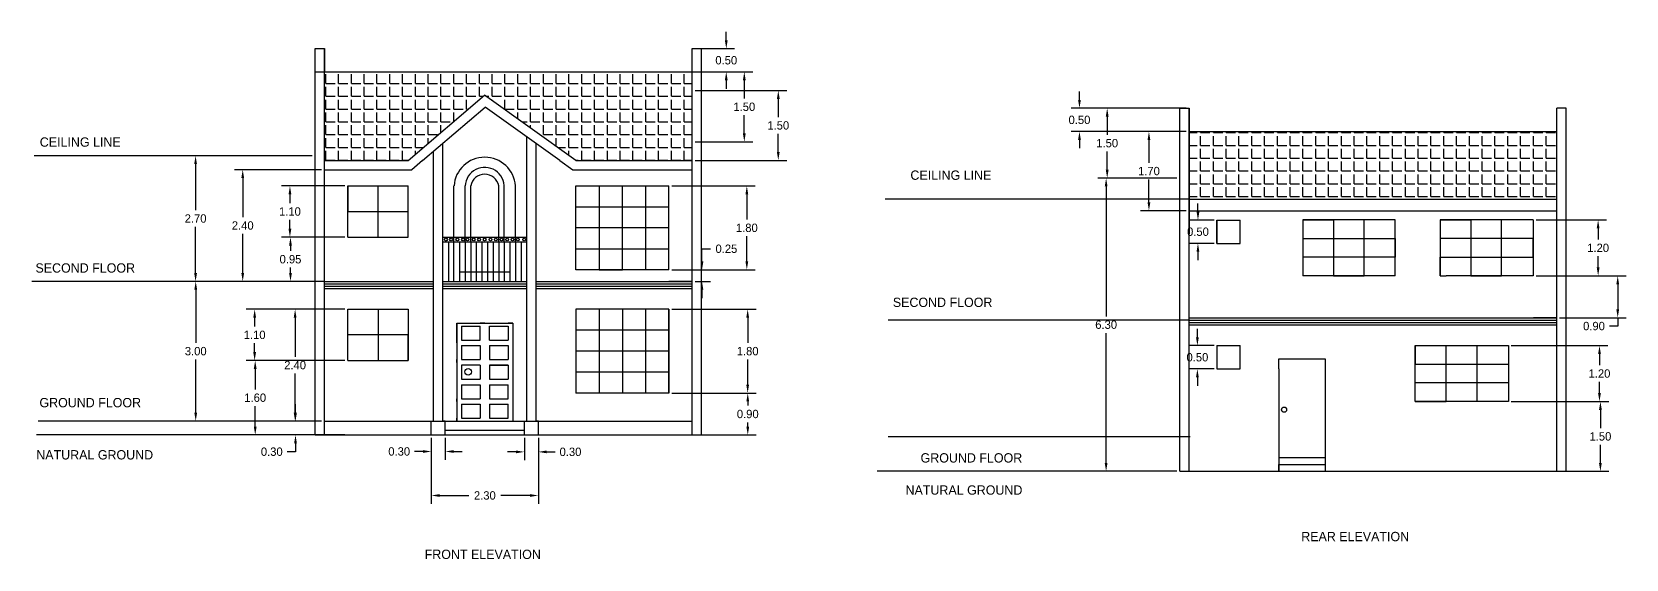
# Model space of a CAD drawing. Header units: inches. Extents: x -213 to -74, y -39 to -11.
# Drawn here: x -107.86 to -73.6, y -26.76 to -15.44 of the extents above; entities that cross this region are included whole.
import ezdxf

# ---------------------------------------------------------------- set-up
doc = ezdxf.new("R2010")
doc.units = ezdxf.units.IN
doc.header["$MEASUREMENT"] = 0
doc.dimstyles.get("Standard").update_dxf_attribs({"dimtxt": 0.18, "dimasz": 0.18, "dimexe": 0.18, "dimexo": 0.0625, "dimgap": 0.09, "dimtad": 0, "dimtih": 1, "dimtoh": 1, "dimzin": 0, "dimdsep": 46, "dimtxsty": 'Standard', "dimcen": 0.09, "dimclre": 3, "dimadec": 0, "dimazin": 0, "dimtfac": 1, "dimtofl": 0, "dimtmove": 0, "dimatfit": 3, "dimfxl": 1, "dimtolj": 1, "dimtzin": 0, "dimarcsym": 0})

# ---------------------------------------------------------------- blocks, each defined once
blk = doc.blocks.new('*D39')
at = {"color": 0, "lineweight": -2, "transparency": 16777216}
for p, q in [((-102.194, -23.617), (-102.194, -23.437)), ((-102.194, -24.277), (-102.194, -24.457)), ((-102.194, -24.457), (-102.374, -24.457))]:
    blk.add_line(p, q, dxfattribs=at)
at = {"color": 3, "lineweight": -2, "transparency": 16777216}
for p, q in [((-101.634, -23.797), (-102.374, -23.797)), ((-101.834, -24.097), (-102.374, -24.097))]:
    blk.add_line(p, q, dxfattribs=at)
at = {"color": 0, "transparency": 16777216}
for points in [[(-102.224, -23.617), (-102.164, -23.617), (-102.194, -23.797)], [(-102.224, -24.277), (-102.164, -24.277), (-102.194, -24.097)]]:
    blk.add_solid(points, dxfattribs=at)
at = {"layer": 'Defpoints', "color": 0, "transparency": 16777216}
for p in [(-101.571, -23.797), (-102.194, -24.097), (-101.771, -24.097)]:
    blk.add_point(p, dxfattribs=at)
at = {"color": 0, "transparency": 16777216, "insert": (-102.704, -24.457), "char_height": 0.18, "attachment_point": 5}
blk.add_mtext('\\A1;0.30', dxfattribs=at)
blk = doc.blocks.new('*D40')
at = {"color": 3, "lineweight": -2, "transparency": 16777216}
for p, q in [((-101.834, -20.797), (-104.518, -20.797)), ((-101.634, -23.797), (-104.518, -23.797))]:
    blk.add_line(p, q, dxfattribs=at)
at = {"color": 0, "lineweight": -2, "transparency": 16777216}
for p, q in [((-104.338, -20.977), (-104.338, -22.117)), ((-104.338, -23.617), (-104.338, -22.477))]:
    blk.add_line(p, q, dxfattribs=at)
at = {"color": 0, "transparency": 16777216}
for points in [[(-104.368, -20.977), (-104.308, -20.977), (-104.338, -20.797)], [(-104.368, -23.617), (-104.308, -23.617), (-104.338, -23.797)]]:
    blk.add_solid(points, dxfattribs=at)
at = {"layer": 'Defpoints', "color": 0, "transparency": 16777216}
for p in [(-101.771, -20.797), (-104.338, -23.797), (-101.571, -23.797)]:
    blk.add_point(p, dxfattribs=at)
at = {"color": 0, "transparency": 16777216, "insert": (-104.338, -22.297), "char_height": 0.18, "attachment_point": 5}
blk.add_mtext('\\A1;3.00', dxfattribs=at)
blk = doc.blocks.new('*D41')
at = {"color": 3, "lineweight": -2, "transparency": 16777216}
for p, q in [((-101.834, -18.097), (-104.521, -18.097)), ((-101.834, -20.797), (-104.521, -20.797))]:
    blk.add_line(p, q, dxfattribs=at)
at = {"color": 0, "lineweight": -2, "transparency": 16777216}
for p, q in [((-104.341, -18.277), (-104.341, -19.267)), ((-104.341, -20.617), (-104.341, -19.627))]:
    blk.add_line(p, q, dxfattribs=at)
at = {"color": 0, "transparency": 16777216}
for points in [[(-104.371, -18.277), (-104.311, -18.277), (-104.341, -18.097)], [(-104.371, -20.617), (-104.311, -20.617), (-104.341, -20.797)]]:
    blk.add_solid(points, dxfattribs=at)
at = {"layer": 'Defpoints', "color": 0, "transparency": 16777216}
for p in [(-104.341, -18.097), (-101.771, -18.097), (-101.771, -20.797)]:
    blk.add_point(p, dxfattribs=at)
at = {"color": 0, "transparency": 16777216, "insert": (-104.341, -19.447), "char_height": 0.18, "attachment_point": 5}
blk.add_mtext('\\A1;2.70', dxfattribs=at)
blk = doc.blocks.new('*D42')
at = {"color": 3, "lineweight": -2, "transparency": 16777216}
for p, q in [((-101.634, -18.397), (-103.508, -18.397)), ((-101.634, -20.797), (-103.508, -20.797))]:
    blk.add_line(p, q, dxfattribs=at)
at = {"color": 0, "lineweight": -2, "transparency": 16777216}
for p, q in [((-103.328, -18.577), (-103.328, -19.417)), ((-103.328, -20.617), (-103.328, -19.777))]:
    blk.add_line(p, q, dxfattribs=at)
at = {"color": 0, "transparency": 16777216}
for points in [[(-103.358, -18.577), (-103.298, -18.577), (-103.328, -18.397)], [(-103.358, -20.617), (-103.298, -20.617), (-103.328, -20.797)]]:
    blk.add_solid(points, dxfattribs=at)
at = {"layer": 'Defpoints', "color": 0, "transparency": 16777216}
for p in [(-101.571, -18.397), (-103.328, -20.797), (-101.571, -20.797)]:
    blk.add_point(p, dxfattribs=at)
at = {"color": 0, "transparency": 16777216, "insert": (-103.328, -19.597), "char_height": 0.18, "attachment_point": 5}
blk.add_mtext('\\A1;2.40', dxfattribs=at)
blk = doc.blocks.new('*D43')
at = {"color": 3, "lineweight": -2, "transparency": 16777216}
for p, q in [((-101.134, -18.747), (-102.494, -18.747)), ((-101.134, -19.847), (-102.494, -19.847))]:
    blk.add_line(p, q, dxfattribs=at)
at = {"color": 0, "lineweight": -2, "transparency": 16777216}
for p, q in [((-102.314, -18.927), (-102.314, -19.117)), ((-102.314, -19.667), (-102.314, -19.477))]:
    blk.add_line(p, q, dxfattribs=at)
at = {"color": 0, "transparency": 16777216}
for points in [[(-102.344, -18.927), (-102.284, -18.927), (-102.314, -18.747)], [(-102.344, -19.667), (-102.284, -19.667), (-102.314, -19.847)]]:
    blk.add_solid(points, dxfattribs=at)
at = {"layer": 'Defpoints', "color": 0, "transparency": 16777216}
for p in [(-101.071, -18.747), (-102.314, -19.847), (-101.071, -19.847)]:
    blk.add_point(p, dxfattribs=at)
at = {"color": 0, "transparency": 16777216, "insert": (-102.314, -19.297), "char_height": 0.18, "attachment_point": 5}
blk.add_mtext('\\A1;1.10', dxfattribs=at)
blk = doc.blocks.new('*D44')
at = {"color": 3, "lineweight": -2, "transparency": 16777216}
for p, q in [((-101.634, -19.847), (-102.482, -19.847)), ((-101.634, -20.797), (-102.482, -20.797))]:
    blk.add_line(p, q, dxfattribs=at)
at = {"color": 0, "lineweight": -2, "transparency": 16777216}
for p, q in [((-102.302, -20.027), (-102.302, -20.142)), ((-102.302, -20.617), (-102.302, -20.502))]:
    blk.add_line(p, q, dxfattribs=at)
at = {"color": 0, "transparency": 16777216}
for points in [[(-102.332, -20.027), (-102.272, -20.027), (-102.302, -19.847)], [(-102.332, -20.617), (-102.272, -20.617), (-102.302, -20.797)]]:
    blk.add_solid(points, dxfattribs=at)
at = {"layer": 'Defpoints', "color": 0, "transparency": 16777216}
for p in [(-101.571, -19.847), (-102.302, -20.797), (-101.571, -20.797)]:
    blk.add_point(p, dxfattribs=at)
at = {"color": 0, "transparency": 16777216, "insert": (-102.302, -20.322), "char_height": 0.18, "attachment_point": 5}
blk.add_mtext('\\A1;0.95', dxfattribs=at)
blk = doc.blocks.new('*D45')
at = {"color": 3, "lineweight": -2, "transparency": 16777216}
for p, q in [((-101.834, -21.397), (-102.383, -21.397)), ((-101.634, -23.797), (-102.383, -23.797))]:
    blk.add_line(p, q, dxfattribs=at)
at = {"color": 0, "lineweight": -2, "transparency": 16777216}
for p, q in [((-102.203, -21.577), (-102.203, -22.417)), ((-102.203, -23.617), (-102.203, -22.777))]:
    blk.add_line(p, q, dxfattribs=at)
at = {"color": 0, "transparency": 16777216}
for points in [[(-102.233, -21.577), (-102.173, -21.577), (-102.203, -21.397)], [(-102.233, -23.617), (-102.173, -23.617), (-102.203, -23.797)]]:
    blk.add_solid(points, dxfattribs=at)
at = {"layer": 'Defpoints', "color": 0, "transparency": 16777216}
for p in [(-102.203, -21.397), (-101.771, -21.397), (-101.571, -23.797)]:
    blk.add_point(p, dxfattribs=at)
at = {"color": 0, "transparency": 16777216, "insert": (-102.203, -22.597), "char_height": 0.18, "attachment_point": 5}
blk.add_mtext('\\A1;2.40', dxfattribs=at)
blk = doc.blocks.new('*D46')
at = {"color": 3, "lineweight": -2, "transparency": 16777216}
for p, q in [((-101.134, -21.397), (-103.252, -21.397)), ((-101.134, -22.497), (-103.252, -22.497))]:
    blk.add_line(p, q, dxfattribs=at)
at = {"color": 0, "lineweight": -2, "transparency": 16777216}
for p, q in [((-103.072, -21.577), (-103.072, -21.767)), ((-103.072, -22.317), (-103.072, -22.127))]:
    blk.add_line(p, q, dxfattribs=at)
at = {"color": 0, "transparency": 16777216}
for points in [[(-103.102, -21.577), (-103.042, -21.577), (-103.072, -21.397)], [(-103.102, -22.317), (-103.042, -22.317), (-103.072, -22.497)]]:
    blk.add_solid(points, dxfattribs=at)
at = {"layer": 'Defpoints', "color": 0, "transparency": 16777216}
for p in [(-101.071, -21.397), (-103.072, -22.497), (-101.071, -22.497)]:
    blk.add_point(p, dxfattribs=at)
at = {"color": 0, "transparency": 16777216, "insert": (-103.072, -21.947), "char_height": 0.18, "attachment_point": 5}
blk.add_mtext('\\A1;1.10', dxfattribs=at)
blk = doc.blocks.new('*D47')
at = {"color": 3, "lineweight": -2, "transparency": 16777216}
for p, q in [((-101.134, -22.497), (-103.24, -22.497)), ((-101.134, -24.097), (-103.24, -24.097))]:
    blk.add_line(p, q, dxfattribs=at)
at = {"color": 0, "lineweight": -2, "transparency": 16777216}
for p, q in [((-103.06, -22.677), (-103.06, -23.117)), ((-103.06, -23.917), (-103.06, -23.477))]:
    blk.add_line(p, q, dxfattribs=at)
at = {"color": 0, "transparency": 16777216}
for points in [[(-103.09, -22.677), (-103.03, -22.677), (-103.06, -22.497)], [(-103.09, -23.917), (-103.03, -23.917), (-103.06, -24.097)]]:
    blk.add_solid(points, dxfattribs=at)
at = {"layer": 'Defpoints', "color": 0, "transparency": 16777216}
for p in [(-101.071, -22.497), (-103.06, -24.097), (-101.071, -24.097)]:
    blk.add_point(p, dxfattribs=at)
at = {"color": 0, "transparency": 16777216, "insert": (-103.06, -23.297), "char_height": 0.18, "attachment_point": 5}
blk.add_mtext('\\A1;1.60', dxfattribs=at)
blk = doc.blocks.new('*D48')
at = {"color": 3, "lineweight": -2, "transparency": 16777216}
for p, q in [((-99.276, -24.159), (-99.276, -25.577)), ((-96.976, -24.159), (-96.976, -25.577))]:
    blk.add_line(p, q, dxfattribs=at)
at = {"color": 0, "lineweight": -2, "transparency": 16777216}
for p, q in [((-99.096, -25.397), (-98.471, -25.397)), ((-97.156, -25.397), (-97.781, -25.397))]:
    blk.add_line(p, q, dxfattribs=at)
at = {"color": 0, "transparency": 16777216}
for points in [[(-99.096, -25.367), (-99.096, -25.427), (-99.276, -25.397)], [(-97.156, -25.367), (-97.156, -25.427), (-96.976, -25.397)]]:
    blk.add_solid(points, dxfattribs=at)
at = {"layer": 'Defpoints', "color": 0, "transparency": 16777216}
for p in [(-99.276, -24.097), (-96.976, -24.097), (-96.976, -25.397)]:
    blk.add_point(p, dxfattribs=at)
at = {"color": 0, "transparency": 16777216, "insert": (-98.126, -25.397), "char_height": 0.18, "attachment_point": 5}
blk.add_mtext('\\A1;2.30', dxfattribs=at)
blk = doc.blocks.new('*D49')
at = {"color": 3, "lineweight": -2, "transparency": 16777216}
for p, q in [((-99.276, -24.159), (-99.276, -24.632)), ((-98.976, -24.159), (-98.976, -24.632))]:
    blk.add_line(p, q, dxfattribs=at)
at = {"color": 0, "lineweight": -2, "transparency": 16777216}
for p, q in [((-99.456, -24.452), (-99.636, -24.452)), ((-98.796, -24.452), (-98.616, -24.452))]:
    blk.add_line(p, q, dxfattribs=at)
at = {"color": 0, "transparency": 16777216}
for points in [[(-99.456, -24.422), (-99.456, -24.482), (-99.276, -24.452)], [(-98.796, -24.422), (-98.796, -24.482), (-98.976, -24.452)]]:
    blk.add_solid(points, dxfattribs=at)
at = {"layer": 'Defpoints', "color": 0, "transparency": 16777216}
for p in [(-99.276, -24.097), (-98.976, -24.097), (-99.276, -24.452)]:
    blk.add_point(p, dxfattribs=at)
at = {"color": 0, "transparency": 16777216, "insert": (-99.966, -24.452), "char_height": 0.18, "attachment_point": 5}
blk.add_mtext('\\A1;0.30', dxfattribs=at)
blk = doc.blocks.new('*D50')
at = {"color": 3, "lineweight": -2, "transparency": 16777216}
for p, q in [((-97.276, -24.159), (-97.276, -24.64)), ((-96.976, -24.159), (-96.976, -24.64))]:
    blk.add_line(p, q, dxfattribs=at)
at = {"color": 0, "lineweight": -2, "transparency": 16777216}
for p, q in [((-97.456, -24.46), (-97.636, -24.46)), ((-96.796, -24.46), (-96.616, -24.46))]:
    blk.add_line(p, q, dxfattribs=at)
at = {"color": 0, "transparency": 16777216}
for points in [[(-97.456, -24.43), (-97.456, -24.49), (-97.276, -24.46)], [(-96.796, -24.43), (-96.796, -24.49), (-96.976, -24.46)]]:
    blk.add_solid(points, dxfattribs=at)
at = {"layer": 'Defpoints', "color": 0, "transparency": 16777216}
for p in [(-97.276, -24.097), (-96.976, -24.097), (-96.976, -24.46)]:
    blk.add_point(p, dxfattribs=at)
at = {"color": 0, "transparency": 16777216, "insert": (-96.286, -24.46), "char_height": 0.18, "attachment_point": 5}
blk.add_mtext('\\A1;0.30', dxfattribs=at)
blk = doc.blocks.new('*D51')
at = {"color": 3, "lineweight": -2, "transparency": 16777216}
for p, q in [((-94.109, -23.197), (-92.297, -23.197)), ((-94.109, -24.097), (-92.297, -24.097))]:
    blk.add_line(p, q, dxfattribs=at)
at = {"color": 0, "lineweight": -2, "transparency": 16777216}
for p, q in [((-92.477, -23.377), (-92.477, -23.467)), ((-92.477, -23.917), (-92.477, -23.827))]:
    blk.add_line(p, q, dxfattribs=at)
at = {"color": 0, "transparency": 16777216}
for points in [[(-92.507, -23.377), (-92.447, -23.377), (-92.477, -23.197)], [(-92.507, -23.917), (-92.447, -23.917), (-92.477, -24.097)]]:
    blk.add_solid(points, dxfattribs=at)
at = {"layer": 'Defpoints', "color": 0, "transparency": 16777216}
for p in [(-94.171, -23.197), (-94.171, -24.097), (-92.477, -24.097)]:
    blk.add_point(p, dxfattribs=at)
at = {"color": 0, "transparency": 16777216, "insert": (-92.477, -23.647), "char_height": 0.18, "attachment_point": 5}
blk.add_mtext('\\A1;0.90', dxfattribs=at)
blk = doc.blocks.new('*D52')
at = {"color": 3, "lineweight": -2, "transparency": 16777216}
for p, q in [((-94.109, -21.397), (-92.299, -21.397)), ((-94.109, -23.197), (-92.299, -23.197))]:
    blk.add_line(p, q, dxfattribs=at)
at = {"color": 0, "lineweight": -2, "transparency": 16777216}
for p, q in [((-92.479, -21.577), (-92.479, -22.117)), ((-92.479, -23.017), (-92.479, -22.477))]:
    blk.add_line(p, q, dxfattribs=at)
at = {"color": 0, "transparency": 16777216}
for points in [[(-92.509, -21.577), (-92.449, -21.577), (-92.479, -21.397)], [(-92.509, -23.017), (-92.449, -23.017), (-92.479, -23.197)]]:
    blk.add_solid(points, dxfattribs=at)
at = {"layer": 'Defpoints', "color": 0, "transparency": 16777216}
for p in [(-94.171, -21.397), (-94.171, -23.197), (-92.479, -23.197)]:
    blk.add_point(p, dxfattribs=at)
at = {"color": 0, "transparency": 16777216, "insert": (-92.479, -22.297), "char_height": 0.18, "attachment_point": 5}
blk.add_mtext('\\A1;1.80', dxfattribs=at)
blk = doc.blocks.new('*D53')
at = {"color": 0, "lineweight": -2, "transparency": 16777216}
for p, q in [((-93.461, -20.367), (-93.461, -20.097)), ((-93.461, -20.097), (-93.281, -20.097)), ((-93.461, -20.977), (-93.461, -21.157))]:
    blk.add_line(p, q, dxfattribs=at)
at = {"color": 3, "lineweight": -2, "transparency": 16777216}
for p, q in [((-93.609, -20.547), (-93.281, -20.547)), ((-93.609, -20.797), (-93.281, -20.797))]:
    blk.add_line(p, q, dxfattribs=at)
at = {"color": 0, "transparency": 16777216}
for points in [[(-93.491, -20.367), (-93.431, -20.367), (-93.461, -20.547)], [(-93.491, -20.977), (-93.431, -20.977), (-93.461, -20.797)]]:
    blk.add_solid(points, dxfattribs=at)
at = {"layer": 'Defpoints', "color": 0, "transparency": 16777216}
for p in [(-93.671, -20.547), (-93.461, -20.547), (-93.671, -20.797)]:
    blk.add_point(p, dxfattribs=at)
at = {"color": 0, "transparency": 16777216, "insert": (-92.936, -20.097), "char_height": 0.18, "attachment_point": 5}
blk.add_mtext('\\A1;0.25', dxfattribs=at)
blk = doc.blocks.new('*D54')
at = {"color": 3, "lineweight": -2, "transparency": 16777216}
for p, q in [((-94.109, -18.747), (-92.317, -18.747)), ((-94.109, -20.547), (-92.317, -20.547))]:
    blk.add_line(p, q, dxfattribs=at)
at = {"color": 0, "lineweight": -2, "transparency": 16777216}
for p, q in [((-92.497, -18.927), (-92.497, -19.467)), ((-92.497, -20.367), (-92.497, -19.827))]:
    blk.add_line(p, q, dxfattribs=at)
at = {"color": 0, "transparency": 16777216}
for points in [[(-92.527, -18.927), (-92.467, -18.927), (-92.497, -18.747)], [(-92.527, -20.367), (-92.467, -20.367), (-92.497, -20.547)]]:
    blk.add_solid(points, dxfattribs=at)
at = {"layer": 'Defpoints', "color": 0, "transparency": 16777216}
for p in [(-94.171, -18.747), (-92.497, -18.747), (-94.171, -20.547)]:
    blk.add_point(p, dxfattribs=at)
at = {"color": 0, "transparency": 16777216, "insert": (-92.497, -19.647), "char_height": 0.18, "attachment_point": 5}
blk.add_mtext('\\A1;1.80', dxfattribs=at)
blk = doc.blocks.new('*D55')
at = {"color": 0, "lineweight": -2, "transparency": 16777216}
for p, q in [((-92.939, -15.617), (-92.939, -15.437)), ((-92.939, -16.477), (-92.939, -16.657))]:
    blk.add_line(p, q, dxfattribs=at)
at = {"color": 3, "lineweight": -2, "transparency": 16777216}
for p, q in [((-93.609, -15.797), (-92.759, -15.797)), ((-93.609, -16.297), (-92.759, -16.297))]:
    blk.add_line(p, q, dxfattribs=at)
at = {"color": 0, "transparency": 16777216}
for points in [[(-92.969, -15.617), (-92.909, -15.617), (-92.939, -15.797)], [(-92.969, -16.477), (-92.909, -16.477), (-92.939, -16.297)]]:
    blk.add_solid(points, dxfattribs=at)
at = {"layer": 'Defpoints', "color": 0, "transparency": 16777216}
for p in [(-93.671, -15.797), (-93.671, -16.297), (-92.939, -16.297)]:
    blk.add_point(p, dxfattribs=at)
at = {"color": 0, "transparency": 16777216, "insert": (-92.939, -16.047), "char_height": 0.18, "attachment_point": 5}
blk.add_mtext('\\A1;0.50', dxfattribs=at)
blk = doc.blocks.new('*D56')
at = {"color": 3, "lineweight": -2, "transparency": 16777216}
for p, q in [((-93.609, -16.297), (-92.371, -16.297)), ((-93.609, -17.797), (-92.371, -17.797))]:
    blk.add_line(p, q, dxfattribs=at)
at = {"color": 0, "lineweight": -2, "transparency": 16777216}
for p, q in [((-92.551, -16.477), (-92.551, -16.867)), ((-92.551, -17.617), (-92.551, -17.227))]:
    blk.add_line(p, q, dxfattribs=at)
at = {"color": 0, "transparency": 16777216}
for points in [[(-92.581, -16.477), (-92.521, -16.477), (-92.551, -16.297)], [(-92.581, -17.617), (-92.521, -17.617), (-92.551, -17.797)]]:
    blk.add_solid(points, dxfattribs=at)
at = {"layer": 'Defpoints', "color": 0, "transparency": 16777216}
for p in [(-93.671, -16.297), (-93.671, -17.797), (-92.551, -17.797)]:
    blk.add_point(p, dxfattribs=at)
at = {"color": 0, "transparency": 16777216, "insert": (-92.551, -17.047), "char_height": 0.18, "attachment_point": 5}
blk.add_mtext('\\A1;1.50', dxfattribs=at)
blk = doc.blocks.new('*D57')
at = {"color": 3, "lineweight": -2, "transparency": 16777216}
for p, q in [((-93.609, -16.697), (-91.641, -16.697)), ((-93.609, -18.197), (-91.641, -18.197))]:
    blk.add_line(p, q, dxfattribs=at)
at = {"color": 0, "lineweight": -2, "transparency": 16777216}
for p, q in [((-91.821, -16.877), (-91.821, -17.267)), ((-91.821, -18.017), (-91.821, -17.627))]:
    blk.add_line(p, q, dxfattribs=at)
at = {"color": 0, "transparency": 16777216}
for points in [[(-91.851, -16.877), (-91.791, -16.877), (-91.821, -16.697)], [(-91.851, -18.017), (-91.791, -18.017), (-91.821, -18.197)]]:
    blk.add_solid(points, dxfattribs=at)
at = {"layer": 'Defpoints', "color": 0, "transparency": 16777216}
for p in [(-93.671, -16.697), (-91.821, -16.697), (-93.671, -18.197)]:
    blk.add_point(p, dxfattribs=at)
at = {"color": 0, "transparency": 16777216, "insert": (-91.821, -17.447), "char_height": 0.18, "attachment_point": 5}
blk.add_mtext('\\A1;1.50', dxfattribs=at)
blk = doc.blocks.new('*D58')
at = {"color": 3, "lineweight": -2, "transparency": 16777216}
for p, q in [((-83.258, -18.578), (-84.957, -18.578)), ((-83.258, -24.878), (-84.957, -24.878))]:
    blk.add_line(p, q, dxfattribs=at)
at = {"color": 0, "lineweight": -2, "transparency": 16777216}
for p, q in [((-84.777, -18.758), (-84.777, -21.548)), ((-84.777, -24.698), (-84.777, -21.908))]:
    blk.add_line(p, q, dxfattribs=at)
at = {"color": 0, "transparency": 16777216}
for points in [[(-84.807, -18.758), (-84.747, -18.758), (-84.777, -18.578)], [(-84.807, -24.698), (-84.747, -24.698), (-84.777, -24.878)]]:
    blk.add_solid(points, dxfattribs=at)
at = {"layer": 'Defpoints', "color": 0, "transparency": 16777216}
for p in [(-84.777, -18.578), (-83.195, -18.578), (-83.195, -24.878)]:
    blk.add_point(p, dxfattribs=at)
at = {"color": 0, "transparency": 16777216, "insert": (-84.777, -21.728), "char_height": 0.18, "attachment_point": 5}
blk.add_mtext('\\A1;6.30', dxfattribs=at)
blk = doc.blocks.new('*D59')
at = {"color": 3, "lineweight": -2, "transparency": 16777216}
for p, q in [((-83.258, -17.078), (-84.934, -17.078)), ((-83.258, -18.578), (-84.934, -18.578))]:
    blk.add_line(p, q, dxfattribs=at)
at = {"color": 0, "lineweight": -2, "transparency": 16777216}
for p, q in [((-84.754, -17.258), (-84.754, -17.648)), ((-84.754, -18.398), (-84.754, -18.008))]:
    blk.add_line(p, q, dxfattribs=at)
at = {"color": 0, "transparency": 16777216}
for points in [[(-84.784, -17.258), (-84.724, -17.258), (-84.754, -17.078)], [(-84.784, -18.398), (-84.724, -18.398), (-84.754, -18.578)]]:
    blk.add_solid(points, dxfattribs=at)
at = {"layer": 'Defpoints', "color": 0, "transparency": 16777216}
for p in [(-84.754, -17.078), (-83.195, -17.078), (-83.195, -18.578)]:
    blk.add_point(p, dxfattribs=at)
at = {"color": 0, "transparency": 16777216, "insert": (-84.754, -17.828), "char_height": 0.18, "attachment_point": 5}
blk.add_mtext('\\A1;1.50', dxfattribs=at)
blk = doc.blocks.new('*D60')
at = {"color": 0, "lineweight": -2, "transparency": 16777216}
for p, q in [((-85.35, -16.898), (-85.35, -16.718)), ((-85.35, -17.758), (-85.35, -17.938))]:
    blk.add_line(p, q, dxfattribs=at)
at = {"color": 3, "lineweight": -2, "transparency": 16777216}
for p, q in [((-83.058, -17.078), (-85.53, -17.078)), ((-83.058, -17.578), (-85.53, -17.578))]:
    blk.add_line(p, q, dxfattribs=at)
at = {"color": 0, "transparency": 16777216}
for points in [[(-85.38, -16.898), (-85.32, -16.898), (-85.35, -17.078)], [(-85.38, -17.758), (-85.32, -17.758), (-85.35, -17.578)]]:
    blk.add_solid(points, dxfattribs=at)
at = {"layer": 'Defpoints', "color": 0, "transparency": 16777216}
for p in [(-85.35, -17.078), (-82.995, -17.078), (-82.995, -17.578)]:
    blk.add_point(p, dxfattribs=at)
at = {"color": 0, "transparency": 16777216, "insert": (-85.35, -17.328), "char_height": 0.18, "attachment_point": 5}
blk.add_mtext('\\A1;0.50', dxfattribs=at)
blk = doc.blocks.new('*D61')
at = {"color": 0, "lineweight": -2, "transparency": 16777216}
for p, q in [((-82.804, -19.301), (-82.804, -19.121)), ((-82.804, -20.161), (-82.804, -20.341))]:
    blk.add_line(p, q, dxfattribs=at)
at = {"color": 3, "lineweight": -2, "transparency": 16777216}
for p, q in [((-82.459, -19.481), (-82.984, -19.481)), ((-82.459, -19.981), (-82.984, -19.981))]:
    blk.add_line(p, q, dxfattribs=at)
at = {"color": 0, "transparency": 16777216}
for points in [[(-82.834, -19.301), (-82.774, -19.301), (-82.804, -19.481)], [(-82.834, -20.161), (-82.774, -20.161), (-82.804, -19.981)]]:
    blk.add_solid(points, dxfattribs=at)
at = {"layer": 'Defpoints', "color": 0, "transparency": 16777216}
for p in [(-82.396, -19.481), (-82.804, -19.981), (-82.396, -19.981)]:
    blk.add_point(p, dxfattribs=at)
at = {"color": 0, "transparency": 16777216, "insert": (-82.804, -19.731), "char_height": 0.18, "attachment_point": 5}
blk.add_mtext('\\A1;0.50', dxfattribs=at)
blk = doc.blocks.new('*D62')
at = {"color": 0, "lineweight": -2, "transparency": 16777216}
for p, q in [((-82.816, -21.998), (-82.816, -21.818)), ((-82.816, -22.858), (-82.816, -23.038))]:
    blk.add_line(p, q, dxfattribs=at)
at = {"color": 3, "lineweight": -2, "transparency": 16777216}
for p, q in [((-82.459, -22.178), (-82.996, -22.178)), ((-82.459, -22.678), (-82.996, -22.678))]:
    blk.add_line(p, q, dxfattribs=at)
at = {"color": 0, "transparency": 16777216}
for points in [[(-82.846, -21.998), (-82.786, -21.998), (-82.816, -22.178)], [(-82.846, -22.858), (-82.786, -22.858), (-82.816, -22.678)]]:
    blk.add_solid(points, dxfattribs=at)
at = {"layer": 'Defpoints', "color": 0, "transparency": 16777216}
for p in [(-82.816, -22.178), (-82.396, -22.178), (-82.396, -22.678)]:
    blk.add_point(p, dxfattribs=at)
at = {"color": 0, "transparency": 16777216, "insert": (-82.816, -22.428), "char_height": 0.18, "attachment_point": 5}
blk.add_mtext('\\A1;0.50', dxfattribs=at)
blk = doc.blocks.new('*D63')
at = {"color": 3, "lineweight": -2, "transparency": 16777216}
for p, q in [((-83.058, -17.578), (-84.037, -17.578)), ((-83.058, -19.278), (-84.037, -19.278))]:
    blk.add_line(p, q, dxfattribs=at)
at = {"color": 0, "lineweight": -2, "transparency": 16777216}
for p, q in [((-83.857, -17.758), (-83.857, -18.248)), ((-83.857, -19.098), (-83.857, -18.608))]:
    blk.add_line(p, q, dxfattribs=at)
at = {"color": 0, "transparency": 16777216}
for points in [[(-83.887, -17.758), (-83.827, -17.758), (-83.857, -17.578)], [(-83.887, -19.098), (-83.827, -19.098), (-83.857, -19.278)]]:
    blk.add_solid(points, dxfattribs=at)
at = {"layer": 'Defpoints', "color": 0, "transparency": 16777216}
for p in [(-83.857, -17.578), (-82.995, -17.578), (-82.995, -19.278)]:
    blk.add_point(p, dxfattribs=at)
at = {"color": 0, "transparency": 16777216, "insert": (-83.857, -18.428), "char_height": 0.18, "attachment_point": 5}
blk.add_mtext('\\A1;1.70', dxfattribs=at)
blk = doc.blocks.new('*D64')
at = {"color": 3, "lineweight": -2, "transparency": 16777216}
for p, q in [((-75.537, -19.478), (-74.026, -19.478)), ((-75.537, -20.678), (-74.026, -20.678))]:
    blk.add_line(p, q, dxfattribs=at)
at = {"color": 0, "lineweight": -2, "transparency": 16777216}
for p, q in [((-74.206, -19.658), (-74.206, -19.898)), ((-74.206, -20.498), (-74.206, -20.258))]:
    blk.add_line(p, q, dxfattribs=at)
at = {"color": 0, "transparency": 16777216}
for points in [[(-74.236, -19.658), (-74.176, -19.658), (-74.206, -19.478)], [(-74.236, -20.498), (-74.176, -20.498), (-74.206, -20.678)]]:
    blk.add_solid(points, dxfattribs=at)
at = {"layer": 'Defpoints', "color": 0, "transparency": 16777216}
for p in [(-75.599, -19.478), (-75.599, -20.678), (-74.206, -20.678)]:
    blk.add_point(p, dxfattribs=at)
at = {"color": 0, "transparency": 16777216, "insert": (-74.206, -20.078), "char_height": 0.18, "attachment_point": 5}
blk.add_mtext('\\A1;1.20', dxfattribs=at)
blk = doc.blocks.new('*D65')
at = {"color": 3, "lineweight": -2, "transparency": 16777216}
for p, q in [((-75.033, -20.678), (-73.605, -20.678)), ((-75.033, -21.578), (-73.605, -21.578))]:
    blk.add_line(p, q, dxfattribs=at)
at = {"color": 0, "lineweight": -2, "transparency": 16777216}
for p, q in [((-73.785, -20.858), (-73.785, -21.398)), ((-73.785, -21.578), (-73.785, -21.758)), ((-73.785, -21.758), (-73.965, -21.758))]:
    blk.add_line(p, q, dxfattribs=at)
at = {"color": 0, "transparency": 16777216}
for points in [[(-73.815, -20.858), (-73.755, -20.858), (-73.785, -20.678)], [(-73.815, -21.398), (-73.755, -21.398), (-73.785, -21.578)]]:
    blk.add_solid(points, dxfattribs=at)
at = {"layer": 'Defpoints', "color": 0, "transparency": 16777216}
for p in [(-75.095, -20.678), (-75.095, -21.578), (-73.785, -21.578)]:
    blk.add_point(p, dxfattribs=at)
at = {"color": 0, "transparency": 16777216, "insert": (-74.295, -21.758), "char_height": 0.18, "attachment_point": 5}
blk.add_mtext('\\A1;0.90', dxfattribs=at)
blk = doc.blocks.new('*D66')
at = {"color": 3, "lineweight": -2, "transparency": 16777216}
for p, q in [((-76.072, -22.178), (-73.997, -22.178)), ((-76.072, -23.378), (-73.997, -23.378))]:
    blk.add_line(p, q, dxfattribs=at)
at = {"color": 0, "lineweight": -2, "transparency": 16777216}
for p, q in [((-74.177, -22.358), (-74.177, -22.598)), ((-74.177, -23.198), (-74.177, -22.958))]:
    blk.add_line(p, q, dxfattribs=at)
at = {"color": 0, "transparency": 16777216}
for points in [[(-74.207, -22.358), (-74.147, -22.358), (-74.177, -22.178)], [(-74.207, -23.198), (-74.147, -23.198), (-74.177, -23.378)]]:
    blk.add_solid(points, dxfattribs=at)
at = {"layer": 'Defpoints', "color": 0, "transparency": 16777216}
for p in [(-76.134, -22.178), (-76.134, -23.378), (-74.177, -23.378)]:
    blk.add_point(p, dxfattribs=at)
at = {"color": 0, "transparency": 16777216, "insert": (-74.177, -22.778), "char_height": 0.18, "attachment_point": 5}
blk.add_mtext('\\A1;1.20', dxfattribs=at)
blk = doc.blocks.new('*D67')
at = {"color": 3, "lineweight": -2, "transparency": 16777216}
for p, q in [((-75.033, -23.378), (-73.977, -23.378)), ((-75.033, -24.878), (-73.977, -24.878))]:
    blk.add_line(p, q, dxfattribs=at)
at = {"color": 0, "lineweight": -2, "transparency": 16777216}
for p, q in [((-74.157, -23.558), (-74.157, -23.948)), ((-74.157, -24.698), (-74.157, -24.308))]:
    blk.add_line(p, q, dxfattribs=at)
at = {"color": 0, "transparency": 16777216}
for points in [[(-74.187, -23.558), (-74.127, -23.558), (-74.157, -23.378)], [(-74.187, -24.698), (-74.127, -24.698), (-74.157, -24.878)]]:
    blk.add_solid(points, dxfattribs=at)
at = {"layer": 'Defpoints', "color": 0, "transparency": 16777216}
for p in [(-75.095, -23.378), (-74.157, -23.378), (-75.095, -24.878)]:
    blk.add_point(p, dxfattribs=at)
at = {"color": 0, "transparency": 16777216, "insert": (-74.157, -24.128), "char_height": 0.18, "attachment_point": 5}
blk.add_mtext('\\A1;1.50', dxfattribs=at)

msp = doc.modelspace()

# ---------------------------------------------------------------- hatches: boundary and pattern name
at = {"true_color": 0x000000}
h = msp.add_hatch(dxfattribs=at)
h.set_pattern_fill('ANGLE', color=18)
h.set_pattern_definition([(0, (-26.74352, 0.78108), (0, 0.275), [0.2, -0.075]), (90, (-26.74352, 0.78108), (-0.275, 2e-17), [0.2, -0.075])])
h.paths.add_polyline_path([(-93.671, -18.197), (-93.671, -16.297), (-101.571, -16.297), (-101.571, -18.197), (-99.771, -18.197), (-98.13, -16.799), (-96.171, -18.197)])
h = msp.add_hatch(dxfattribs=at)
h.set_pattern_fill('ANGLE', color=18)
h.set_pattern_definition([(0, (-23.89768, 4e-15), (0, 0.275), [0.2, -0.075]), (90, (-23.89768, 4e-15), (-0.275, 2e-17), [0.2, -0.075])])
h.paths.add_polyline_path([(-82.995, -17.578), (-82.995, -19.028), (-75.095, -19.028), (-75.095, -17.578)])

# ---------------------------------------------------------------- linework, layer by layer
for p, q in [((-101.771, -24.097), (-101.771, -15.797)), ((-101.771, -15.797), (-101.571, -15.797)), ((-101.571, -24.097), (-101.571, -15.797)), ((-101.571, -15.797), (-101.571, -16.297)), ((-93.671, -24.097), (-93.671, -15.797)), ((-93.671, -15.797), (-93.471, -15.797)), ((-93.471, -24.097), (-93.471, -15.797)), ((-101.771, -16.297), (-93.471, -16.297)), ((-99.23, -16.297), (-98.13, -16.297)), ((-99.771, -18.197), (-98.13, -16.799)), ((-99.463, -18.197), (-98.119, -17.053)), ((-96.171, -18.197), (-98.13, -16.799)), ((-96.516, -18.197), (-98.119, -17.053)), ((-83.195, -24.878), (-83.195, -17.078)), ((-83.195, -18.578), (-83.195, -17.078)), ((-83.195, -17.078), (-82.995, -17.078)), ((-82.995, -24.878), (-82.995, -17.078)), ((-82.995, -17.078), (-82.995, -17.078)), ((-82.995, -17.078), (-82.995, -18.778)), ((-82.995, -17.078), (-82.995, -17.578)), ((-82.995, -17.078), (-82.995, -18.578)), ((-75.095, -24.878), (-75.095, -17.078)), ((-74.895, -17.078), (-75.095, -17.078)), ((-74.895, -24.878), (-74.895, -17.078)), ((-101.571, -19.847), (-101.571, -17.447)), ((-97.222, -23.797), (-97.222, -17.693)), ((-82.995, -17.578), (-75.095, -17.578)), ((-82.995, -17.578), (-82.995, -19.778)), ((-82.995, -17.578), (-82.995, -19.278)), ((-104.521, -18.097), (-107.811, -18.097)), ((-101.771, -20.797), (-101.771, -18.097)), ((-99.23, -23.797), (-99.23, -17.998)), ((-99.029, -23.797), (-99.029, -17.827)), ((-97.026, -23.797), (-97.026, -17.833)), ((-101.571, -18.197), (-99.771, -18.197)), ((-101.571, -20.797), (-101.571, -18.397)), ((-101.571, -20.797), (-101.571, -18.397)), ((-101.571, -18.397), (-99.698, -18.397)), ((-99.463, -18.197), (-99.698, -18.397)), ((-96.516, -18.197), (-96.235, -18.397)), ((-96.235, -18.397), (-93.671, -18.397)), ((-96.171, -18.197), (-93.671, -18.197)), ((-82.995, -20.628), (-82.995, -18.228)), ((-101.571, -19.847), (-101.571, -18.747)), ((-101.071, -18.747), (-99.771, -18.747)), ((-101.071, -19.847), (-101.071, -18.747)), ((-101.071, -18.747), (-101.071, -19.297)), ((-100.421, -19.847), (-100.421, -18.747)), ((-99.771, -19.847), (-99.771, -18.747)), ((-98.789, -19.947), (-98.789, -18.747)), ((-98.549, -19.947), (-98.549, -18.747)), ((-98.429, -19.947), (-98.429, -18.747)), ((-97.829, -19.947), (-97.829, -18.747)), ((-97.709, -19.947), (-97.709, -18.743)), ((-97.469, -19.947), (-97.469, -18.747)), ((-96.171, -20.547), (-96.171, -18.747)), ((-96.171, -18.747), (-94.171, -18.747)), ((-96.171, -18.747), (-95.671, -18.747)), ((-95.671, -18.747), (-95.671, -20.547)), ((-95.171, -20.547), (-95.171, -18.747)), ((-95.171, -18.747), (-94.671, -18.747)), ((-94.671, -18.747), (-94.671, -20.547)), ((-94.171, -20.547), (-94.171, -18.747)), ((-82.995, -19.028), (-89.526, -19.028)), ((-83.195, -21.578), (-83.195, -18.878)), ((-82.995, -19.028), (-75.095, -19.028)), ((-82.995, -21.578), (-82.995, -19.178)), ((-82.995, -21.578), (-82.995, -19.178)), ((-101.071, -19.297), (-99.771, -19.297)), ((-96.171, -19.647), (-96.171, -19.197)), ((-96.171, -19.197), (-94.171, -19.197)), ((-82.995, -19.278), (-75.095, -19.278)), ((-82.396, -19.481), (-82.396, -19.981)), ((-82.396, -19.981), (-82.396, -19.481)), ((-82.396, -19.981), (-82.396, -19.481)), ((-82.396, -19.481), (-81.896, -19.481)), ((-81.896, -19.981), (-81.896, -19.481)), ((-78.569, -19.478), (-80.552, -19.478)), ((-80.552, -19.478), (-80.552, -20.678)), ((-80.552, -19.478), (-79.892, -19.478)), ((-80.552, -19.478), (-80.552, -19.878)), ((-79.892, -19.478), (-79.892, -20.678)), ((-79.232, -20.678), (-79.232, -19.478)), ((-78.569, -20.678), (-78.569, -19.478)), ((-75.599, -19.478), (-77.599, -19.478)), ((-77.599, -19.478), (-77.599, -20.678)), ((-77.599, -19.478), (-76.939, -19.478)), ((-75.599, -19.478), (-77.474, -19.478)), ((-76.939, -19.478), (-76.939, -20.678)), ((-76.279, -20.678), (-76.279, -19.478)), ((-75.599, -19.478), (-75.599, -20.678)), ((-75.095, -20.678), (-75.095, -19.478)), ((-75.095, -20.678), (-75.095, -19.478)), ((-101.571, -20.797), (-101.571, -19.847)), ((-101.071, -19.847), (-99.771, -19.847)), ((-101.071, -19.847), (-101.071, -19.847)), ((-101.071, -19.847), (-99.771, -19.847)), ((-101.071, -19.847), (-100.421, -19.847)), ((-99.029, -19.847), (-97.222, -19.847)), ((-94.171, -19.647), (-96.171, -19.647)), ((-94.171, -20.097), (-94.171, -19.647)), ((-82.995, -20.628), (-82.995, -19.528)), ((-99.029, -19.947), (-97.222, -19.947)), ((-99.029, -19.947), (-98.879, -19.947)), ((-99.029, -19.947), (-98.909, -19.947)), ((-98.909, -19.947), (-98.909, -20.797)), ((-98.789, -20.797), (-98.789, -19.947)), ((-98.789, -19.947), (-98.669, -19.947)), ((-98.669, -19.947), (-98.669, -20.797)), ((-98.549, -19.947), (-98.549, -20.797)), ((-98.429, -19.947), (-98.429, -20.797)), ((-98.309, -19.947), (-98.309, -20.797)), ((-98.309, -19.947), (-97.949, -19.947)), ((-98.189, -19.947), (-98.189, -20.797)), ((-98.069, -19.947), (-98.069, -20.797)), ((-97.949, -19.947), (-97.949, -20.797)), ((-97.829, -19.947), (-97.829, -20.797)), ((-97.709, -19.947), (-97.709, -20.797)), ((-97.589, -19.947), (-97.589, -20.797)), ((-97.469, -19.947), (-97.469, -20.797)), ((-97.349, -19.947), (-97.349, -20.797)), ((-96.171, -20.547), (-96.171, -20.097)), ((-96.171, -20.097), (-94.171, -20.097)), ((-82.396, -19.981), (-81.896, -19.981)), ((-80.552, -19.878), (-78.569, -19.878)), ((-78.569, -19.878), (-78.569, -20.278)), ((-75.599, -19.878), (-77.599, -19.878)), ((-75.599, -20.278), (-75.599, -19.878)), ((-94.171, -20.547), (-96.171, -20.547)), ((-95.671, -20.547), (-95.171, -20.547)), ((-93.671, -20.797), (-93.671, -20.547)), ((-78.569, -20.278), (-80.552, -20.278)), ((-77.599, -20.678), (-77.599, -20.278)), ((-77.599, -20.278), (-75.599, -20.278)), ((-101.571, -20.797), (-107.858, -20.797)), ((-101.771, -24.097), (-101.771, -20.797)), ((-101.571, -20.797), (-99.23, -20.797)), ((-101.571, -20.847), (-99.23, -20.847)), ((-99.029, -20.797), (-97.222, -20.797)), ((-99.029, -20.847), (-97.222, -20.847)), ((-98.909, -20.797), (-98.789, -20.797)), ((-97.589, -20.596), (-98.669, -20.596)), ((-97.222, -20.797), (-97.222, -20.596)), ((-97.026, -20.797), (-93.671, -20.797)), ((-97.026, -20.847), (-93.671, -20.847)), ((-93.671, -20.797), (-94.171, -20.797)), ((-82.995, -21.578), (-82.995, -20.628)), ((-78.569, -20.678), (-80.552, -20.678)), ((-79.892, -20.678), (-79.232, -20.678)), ((-77.599, -20.678), (-77.474, -20.678)), ((-75.599, -20.678), (-77.474, -20.678)), ((-76.939, -20.678), (-76.279, -20.678)), ((-75.095, -21.578), (-75.095, -20.678)), ((-101.571, -20.897), (-99.23, -20.897)), ((-101.571, -20.947), (-99.23, -20.947)), ((-99.029, -20.897), (-97.222, -20.897)), ((-99.029, -20.947), (-97.222, -20.947)), ((-97.026, -20.897), (-93.671, -20.897)), ((-97.026, -20.947), (-93.671, -20.947)), ((-101.071, -22.497), (-101.071, -21.397)), ((-101.071, -21.397), (-99.771, -21.397)), ((-101.071, -21.397), (-100.421, -21.397)), ((-100.421, -21.397), (-100.421, -22.497)), ((-99.771, -21.397), (-99.771, -22.497)), ((-96.171, -21.397), (-96.171, -23.197)), ((-94.171, -21.397), (-96.171, -21.397)), ((-95.671, -21.397), (-95.671, -23.197)), ((-95.171, -21.397), (-95.171, -23.197)), ((-94.671, -21.397), (-94.671, -23.197)), ((-94.171, -21.397), (-94.171, -23.197)), ((-94.171, -23.197), (-94.171, -21.397)), ((-83.195, -24.878), (-83.195, -21.578)), ((-82.995, -21.578), (-75.095, -21.578)), ((-80.333, -21.578), (-80.213, -21.578)), ((-75.095, -21.578), (-75.595, -21.578)), ((-75.095, -21.578), (-75.095, -21.328)), ((-98.726, -21.697), (-97.526, -21.697)), ((-98.726, -21.697), (-98.679, -21.697)), ((-98.726, -21.697), (-98.726, -21.697)), ((-98.726, -21.697), (-98.726, -23.797)), ((-98.726, -21.697), (-98.126, -21.697)), ((-98.726, -21.697), (-98.726, -22.117)), ((-98.726, -21.697), (-98.726, -21.757)), ((-98.726, -21.697), (-98.626, -21.697)), ((-98.626, -21.757), (-98.226, -21.757)), ((-98.626, -21.757), (-98.626, -22.057)), ((-98.126, -21.697), (-98.226, -21.697)), ((-98.226, -22.057), (-98.226, -21.757)), ((-98.126, -21.697), (-98.026, -21.697)), ((-98.026, -22.057), (-98.026, -21.757)), ((-98.026, -21.757), (-97.626, -21.757)), ((-97.526, -21.697), (-97.626, -21.697)), ((-97.626, -21.757), (-97.626, -22.057)), ((-97.526, -21.697), (-97.526, -23.797)), ((-94.171, -21.847), (-96.171, -21.847)), ((-82.995, -21.628), (-89.457, -21.628)), ((-82.995, -21.628), (-75.095, -21.628)), ((-82.995, -21.678), (-75.095, -21.678)), ((-82.995, -21.728), (-75.095, -21.728)), ((-99.771, -21.947), (-101.071, -21.947)), ((-99.771, -22.497), (-99.771, -21.947)), ((-98.726, -22.117), (-98.726, -22.057)), ((-98.726, -22.117), (-98.726, -22.177)), ((-98.626, -22.057), (-98.226, -22.057)), ((-98.626, -22.177), (-98.226, -22.177)), ((-98.626, -22.177), (-98.626, -22.477)), ((-98.226, -22.177), (-98.226, -22.477)), ((-98.026, -22.057), (-97.626, -22.057)), ((-98.026, -22.177), (-98.026, -22.477)), ((-98.026, -22.177), (-97.626, -22.177)), ((-97.626, -22.177), (-97.626, -22.477)), ((-97.526, -22.117), (-97.526, -22.537)), ((-82.396, -22.178), (-82.396, -22.678)), ((-82.396, -22.178), (-81.896, -22.178)), ((-81.896, -22.678), (-81.896, -22.178)), ((-78.134, -23.378), (-78.134, -22.178)), ((-78.134, -22.178), (-76.134, -22.178)), ((-78.134, -22.178), (-78.134, -22.578)), ((-77.474, -23.378), (-77.474, -22.178)), ((-77.474, -22.178), (-76.814, -22.178)), ((-76.814, -22.178), (-76.814, -23.378)), ((-76.134, -22.178), (-76.134, -23.378)), ((-101.071, -22.497), (-99.771, -22.497)), ((-98.726, -22.537), (-98.726, -22.477)), ((-98.726, -22.537), (-98.726, -22.957)), ((-98.626, -22.477), (-98.226, -22.477)), ((-98.626, -22.597), (-98.626, -22.897)), ((-98.226, -22.597), (-98.626, -22.597)), ((-98.226, -22.597), (-98.226, -22.897)), ((-98.026, -22.477), (-97.626, -22.477)), ((-98.026, -22.597), (-98.026, -22.897)), ((-98.026, -22.597), (-98.026, -22.597)), ((-98.026, -22.597), (-97.626, -22.597)), ((-97.626, -22.597), (-98.026, -22.597)), ((-97.626, -22.597), (-97.626, -22.897)), ((-97.626, -22.597), (-97.626, -22.637)), ((-94.171, -22.297), (-96.171, -22.297)), ((-81.069, -22.678), (-81.069, -22.461)), ((-81.069, -22.461), (-80.069, -22.461)), ((-80.069, -22.461), (-80.069, -24.578)), ((-78.134, -22.578), (-76.134, -22.578)), ((-76.134, -22.578), (-76.134, -22.978)), ((-98.626, -22.897), (-98.226, -22.897)), ((-98.026, -22.897), (-97.626, -22.897)), ((-94.171, -22.747), (-96.171, -22.747)), ((-82.396, -22.678), (-81.896, -22.678)), ((-81.069, -22.678), (-81.069, -24.578)), ((-98.726, -22.957), (-98.726, -23.017)), ((-98.626, -23.017), (-98.226, -23.017)), ((-98.626, -23.017), (-98.626, -23.317)), ((-98.226, -23.017), (-98.226, -23.317)), ((-98.026, -23.017), (-98.026, -23.317)), ((-98.026, -23.017), (-97.626, -23.017)), ((-97.626, -23.317), (-97.626, -23.017)), ((-97.526, -22.957), (-97.526, -23.377)), ((-94.171, -23.197), (-96.171, -23.197)), ((-93.671, -24.097), (-93.671, -23.197)), ((-76.134, -22.978), (-78.134, -22.978)), ((-98.726, -23.377), (-98.726, -23.317)), ((-98.726, -23.377), (-98.726, -23.437)), ((-98.626, -23.317), (-98.226, -23.317)), ((-98.626, -23.437), (-98.226, -23.437)), ((-98.626, -23.437), (-98.626, -23.737)), ((-98.226, -23.437), (-98.226, -23.737)), ((-98.026, -23.317), (-97.626, -23.317)), ((-98.026, -23.437), (-97.626, -23.437)), ((-98.026, -23.437), (-98.026, -23.737)), ((-97.626, -23.737), (-97.626, -23.437)), ((-76.134, -23.378), (-78.134, -23.378)), ((-78.134, -23.378), (-77.474, -23.378)), ((-75.095, -24.878), (-75.095, -23.378)), ((-104.518, -23.797), (-107.721, -23.797)), ((-101.771, -24.097), (-101.771, -23.797)), ((-101.571, -23.797), (-93.671, -23.797)), ((-99.276, -24.097), (-99.276, -23.797)), ((-99.276, -23.797), (-99.23, -23.797)), ((-98.976, -23.797), (-99.029, -23.797)), ((-98.976, -24.097), (-98.976, -23.797)), ((-98.726, -23.797), (-98.726, -23.737)), ((-98.626, -23.737), (-98.226, -23.737)), ((-98.026, -23.737), (-97.626, -23.737)), ((-97.276, -24.097), (-97.276, -23.797)), ((-97.276, -23.797), (-97.222, -23.797)), ((-96.976, -23.797), (-97.026, -23.797)), ((-96.976, -24.097), (-96.976, -23.797)), ((-83.195, -24.878), (-83.195, -23.967)), ((-103.24, -24.097), (-107.761, -24.097)), ((-101.771, -24.097), (-93.471, -24.097)), ((-101.771, -24.097), (-99.276, -24.097)), ((-99.276, -24.097), (-96.976, -24.097)), ((-98.976, -23.997), (-97.276, -23.997)), ((-82.972, -24.139), (-89.457, -24.139)), ((-75.095, -24.878), (-75.095, -23.978)), ((-83.195, -24.878), (-83.195, -24.578)), ((-81.069, -24.578), (-80.069, -24.578)), ((-81.069, -24.578), (-81.069, -24.878)), ((-80.069, -24.578), (-80.069, -24.878)), ((-84.957, -24.878), (-89.698, -24.878)), ((-83.195, -24.878), (-74.895, -24.878)), ((-83.195, -24.878), (-80.7, -24.878)), ((-81.069, -24.878), (-81.069, -24.728)), ((-81.069, -24.728), (-80.069, -24.728)), ((-80.7, -24.878), (-78.4, -24.878))]:
    msp.add_line(p, q)
for points in [[(-98.726, -21.697), (-98.726, -21.697), (-98.726, -21.755), (-98.726, -21.755)], [(-98.726, -21.755), (-98.726, -21.755), (-98.726, -22.058), (-98.726, -22.058)]]:
    msp.add_lwpolyline(points, close=True)
for centre, radius in [((-98.963, -19.899), 0.0323), ((-98.853, -19.895), 0.03), ((-98.716, -19.895), 0.03), ((-98.595, -19.895), 0.03), ((-98.497, -19.895), 0.03), ((-98.366, -19.895), 0.03), ((-98.251, -19.895), 0.03), ((-98.13, -19.895), 0.03), ((-98.006, -19.895), 0.03), ((-97.891, -19.895), 0.03), ((-97.77, -19.895), 0.03), ((-97.645, -19.895), 0.03), ((-97.531, -19.895), 0.03), ((-97.416, -19.895), 0.03), ((-97.282, -19.895), 0.03), ((-98.485, -22.742), 0.0697), ((-80.954, -23.554), 0.0558)]:
    msp.add_circle(centre, radius)
for centre, radius, start, end in [((-98.129, -18.791), 0.661, 3.8455, 176.1848), ((-98.129, -18.769), 0.421, 356.935, 176.935), ((-98.129, -18.8), 0.305, 10.0107, 169.9228)]:
    msp.add_arc(centre, radius, start, end)

# ---------------------------------------------------------------- texts
at = {"char_height": 0.2, "attachment_point": 1}
for s, width, insert in [('CEILING LINE', 3.816, (-107.689, -17.704)), ('CEILING LINE', 3.39225, (-88.982, -18.415)), ('SECOND FLOOR', 3.3801, (-107.781, -20.409)), ('SECOND FLOOR', 4.17508, (-89.36, -21.147)), ('GROUND FLOOR', 3.11931, (-107.696, -23.302)), ('NATURAL GROUND', 3.89517, (-107.764, -24.423)), ('GROUND FLOOR', 3.99242, (-88.764, -24.489)), ('NATURAL GROUND', 4.17508, (-89.087, -25.18)), ('REAR ELEVATION', 5.33953, (-80.585, -26.179)), ('FRONT ELEVATION', 5.47091, (-99.419, -26.561))]:
    msp.add_mtext_dynamic_manual_height_columns(s, width=width, gutter_width=1, heights=[0], dxfattribs=dict(at, insert=insert))

# ---------------------------------------------------------------- dimensions: what is measured, and where the dimension line sits
for base, p1, p2, picture, middle in [((-92.939, -16.297), (-93.671, -15.797), (-93.671, -16.297), '*D55', (-92.939, -16.047)), ((-91.821, -16.697), (-93.671, -18.197), (-93.671, -16.697), '*D57', (-91.821, -17.447)), ((-85.35, -17.078), (-82.995, -17.578), (-82.995, -17.078), '*D60', (-85.35, -17.328)), ((-84.754, -17.078), (-83.195, -18.578), (-83.195, -17.078), '*D59', (-84.754, -17.828)), ((-83.857, -17.578), (-82.995, -19.278), (-82.995, -17.578), '*D63', (-83.857, -18.428)), ((-104.341, -18.097), (-101.771, -20.797), (-101.771, -18.097), '*D41', (-104.341, -19.447)), ((-103.328, -20.797), (-101.571, -18.397), (-101.571, -20.797), '*D42', (-103.328, -19.597)), ((-102.314, -19.847), (-101.071, -18.747), (-101.071, -19.847), '*D43', (-102.314, -19.297)), ((-92.497, -18.747), (-94.171, -20.547), (-94.171, -18.747), '*D54', (-92.497, -19.647)), ((-84.777, -18.578), (-83.195, -24.878), (-83.195, -18.578), '*D58', (-84.777, -21.728)), ((-82.804, -19.981), (-82.396, -19.481), (-82.396, -19.981), '*D61', (-82.804, -19.731)), ((-74.206, -20.678), (-75.599, -19.478), (-75.599, -20.678), '*D64', (-74.206, -20.078)), ((-102.302, -20.797), (-101.571, -19.847), (-101.571, -20.797), '*D44', (-102.302, -20.322)), ((-104.338, -23.797), (-101.771, -20.797), (-101.571, -23.797), '*D40', (-104.338, -22.297)), ((-73.785, -21.578), (-75.095, -20.678), (-75.095, -21.578), '*D65', (-74.295, -21.758)), ((-103.072, -22.497), (-101.071, -21.397), (-101.071, -22.497), '*D46', (-103.072, -21.947)), ((-102.203, -21.397), (-101.571, -23.797), (-101.771, -21.397), '*D45', (-102.203, -22.597)), ((-92.479, -23.197), (-94.171, -21.397), (-94.171, -23.197), '*D52', (-92.479, -22.297)), ((-82.816, -22.178), (-82.396, -22.678), (-82.396, -22.178), '*D62', (-82.816, -22.428)), ((-74.177, -23.378), (-76.134, -22.178), (-76.134, -23.378), '*D66', (-74.177, -22.778)), ((-103.06, -24.097), (-101.071, -22.497), (-101.071, -24.097), '*D47', (-103.06, -23.297)), ((-92.477, -24.097), (-94.171, -23.197), (-94.171, -24.097), '*D51', (-92.477, -23.647)), ((-102.194, -24.097), (-101.571, -23.797), (-101.771, -24.097), '*D39', (-102.704, -24.457)), ((-74.157, -23.378), (-75.095, -24.878), (-75.095, -23.378), '*D67', (-74.157, -24.128))]:
    dim = msp.add_linear_dim(base=base, p1=p1, p2=p2, angle=90, dimstyle='Standard')
    dim.commit()
    dim.dimension.update_dxf_attribs({"geometry": picture, "text_midpoint": middle})
for base, p1, p2, picture, middle in [((-92.551, -17.797), (-93.671, -16.297), (-93.671, -17.797), '*D56', (-92.551, -17.047)), ((-93.461, -20.547), (-93.671, -20.797), (-93.671, -20.547), '*D53', (-92.936, -20.097))]:
    dim = msp.add_linear_dim(base=base, p1=p1, p2=p2, angle=90, dimstyle='Standard')
    dim.commit()
    dim.dimension.update_dxf_attribs({"geometry": picture, "text_midpoint": middle, "dimtype": 160})
for base, p1, p2, picture, middle in [((-99.276, -24.452), (-98.976, -24.097), (-99.276, -24.097), '*D49', (-99.966, -24.452)), ((-96.976, -25.397), (-99.276, -24.097), (-96.976, -24.097), '*D48', (-98.126, -25.397)), ((-96.976, -24.46), (-97.276, -24.097), (-96.976, -24.097), '*D50', (-96.286, -24.46))]:
    dim = msp.add_linear_dim(base=base, p1=p1, p2=p2, dimstyle='Standard')
    dim.commit()
    dim.dimension.update_dxf_attribs({"geometry": picture, "text_midpoint": middle})

doc.saveas('drawing.dxf')
